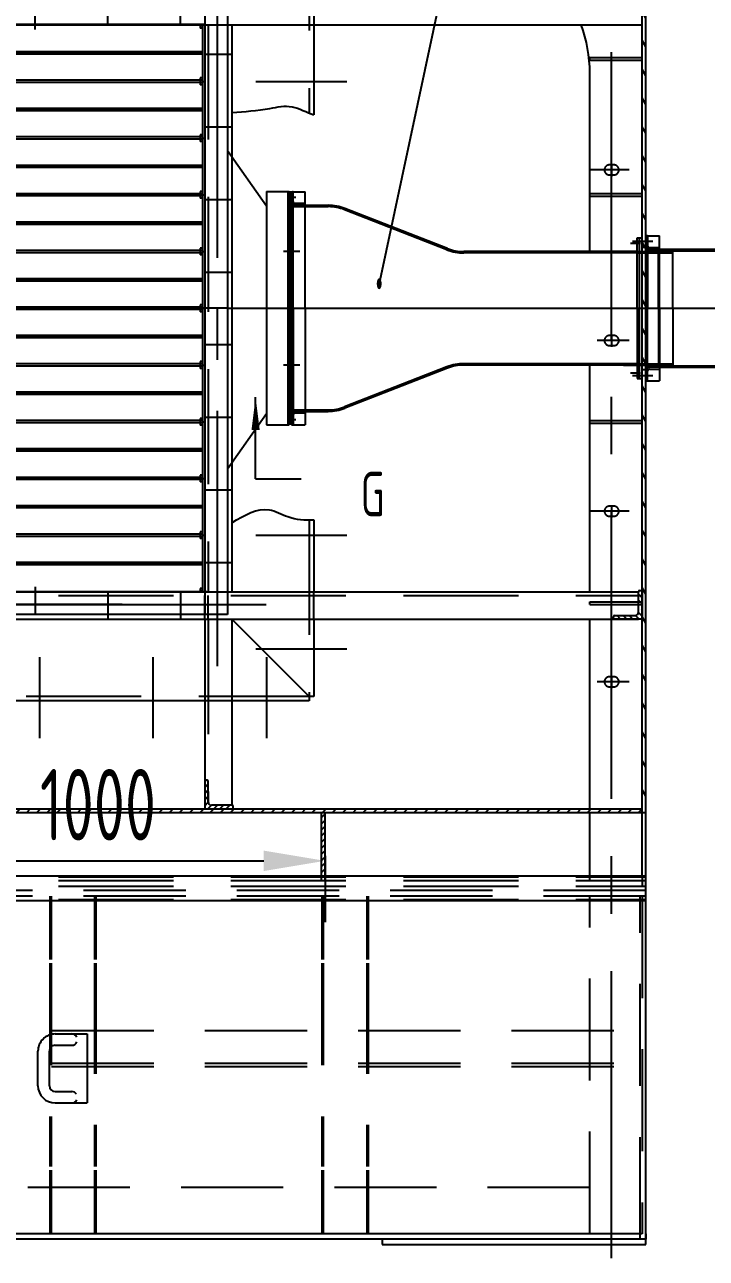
# Model space of a CAD drawing. Header units: millimetres. Extents: x 0 to 18900, y -513 to 13365.
# Drawn here: x 11053 to 12554, y 2833 to 5551 of the extents above; entities that cross this region are included whole.
import ezdxf
from ezdxf.enums import TextEntityAlignment as Align

# ---------------------------------------------------------------- set-up
doc = ezdxf.new("R2010")
doc.units = ezdxf.units.MM
doc.header["$LTSCALE"] = 450
doc.header["$MEASUREMENT"] = 0
doc.linetypes.add('F', pattern=[0.75, 0.5, -0.25])
doc.linetypes.add('G', pattern=[2, 1.25, -0.25, 0.25, -0.25])
for name, color, linetype in [('01', 7, 'Continuous'), ('02', 1, 'Continuous'), ('04', 2, 'F'), ('05', 4, 'G'), ('08', 1, 'Continuous'), ('11', 3, 'Continuous')]:
    doc.layers.add(name, color=color, linetype=linetype)
doc.styles.get("Standard").update_dxf_attribs({"font": 'isocp', "width": 0.707, "bigfont": 'intecad.shx'})
doc.dimstyles.new('INTE', dxfattribs={"dimscale": 45, "dimtxt": 3.5, "dimasz": 3, "dimexe": 3, "dimexo": 0, "dimgap": 1, "dimtad": 1, "dimdsep": 46, "dimtxsty": 'Standard', "dimcen": 0, "dimclrd": 1, "dimclre": 1, "dimclrt": 3, "dimaunit": 1, "dimadec": 1, "dimazin": 0, "dimtfac": 1, "dimtmove": 0, "dimatfit": 0, "dimfxl": 0, "dimarcsym": 0})
pattern_1 = [(45, (33914.18, 7453.533), (11.22532, -11.22532), [])]
pattern_2 = [(45, (1002, 723.301), (-6.735192, 6.735192), [])]

# ---------------------------------------------------------------- blocks, each defined once
blk = doc.blocks.new('ewrwer')
at = {"layer": '05'}
for p, q in [((3723.5, 2228.4), (3723.5, 3701.9)), ((3805.5, 3641.9), (3805.5, 3701.9)), ((3965.5, 3641.9), (3965.5, 3701.9)), ((4125.5, 3630.9), (4125.5, 3690.9)), ((3752, 3576.9), (3692, 3576.9)), ((3752, 3416.9), (3692, 3416.9)), ((3752, 3256.9), (3692, 3256.9)), ((3752, 3096.9), (3692, 3096.9)), ((3752, 3096.9), (3692, 3096.9)), ((3752, 2936.9), (3692, 2936.9)), ((3752, 2776.9), (3692, 2776.9)), ((3752, 2616.9), (3692, 2616.9)), ((3752, 2456.9), (3692, 2456.9)), ((4125.5, 2402.9), (4125.5, 2342.9)), ((3805.5, 2391.9), (3805.5, 2331.9)), ((3965.5, 2391.9), (3965.5, 2331.9)), ((4179.1, 2364.4), (3585, 2364.4)), ((3933.7, 2364.4), (4179.1, 2364.4))]:
    blk.add_line(p, q, dxfattribs=at)
blk = doc.blocks.new('*U78', base_point=(-2082.8, -1033.8))
at = {"layer": '01'}
for p, q in [((-2152.8, -881.8), (-2082.8, -881.8)), ((-2165.8, -995.8), (-2165.8, -919.8)), ((-2152.8, -906.8), (-2116.4, -906.8)), ((-2152.8, -1008.8), (-2116.4, -1008.8)), ((-2152.8, -1033.8), (-2082.8, -1033.8))]:
    blk.add_line(p, q, dxfattribs=at)
at = {"layer": '01', "color": 7, "linetype": 'Continuous'}
for p, q in [((-2082.8, -881.8), (-2082.8, -1033.8)), ((-2190.8, -995.8), (-2190.8, -919.8))]:
    blk.add_line(p, q, dxfattribs=at)
at = {"layer": '01'}
for centre, radius, start, end in [((-2152.8, -919.8), 38, 90, 180), ((-2116.4, -894.3), 12.5, 24.9502, 90), ((-2152.8, -919.8), 13, 90, 180), ((-2116.4, -894.3), 12.5, 270, 336.6079), ((-2152.8, -995.8), 38, 180, 270), ((-2152.8, -995.8), 13, 180, 270), ((-2116.4, -1021.3), 12.5, 33.3357, 90), ((-2116.4, -1021.3), 12.5, 270, 334.8043)]:
    blk.add_arc(centre, radius, start, end, dxfattribs=at)
blk = doc.blocks.new('w')
blk.add_line((41563.7, -5397.2), (41563.7, -4617.2))
at = {"layer": '01'}
for p, q in [((41563.7, -5373.2), (41563.7, -5385.2)), ((41571.7, -5373.2), (41686.4, -5373.2)), ((41686.4, -5373.2), (46273.7, -5373.2)), ((41563.7, -5385.2), (41686.4, -5385.2)), ((41574.7, -5397.2), (41563.7, -5397.2)), ((42143.7, -5397.2), (41574.7, -5397.2)), ((41686.4, -5385.2), (46273.7, -5385.2))]:
    blk.add_line(p, q, dxfattribs=at)
at = {"layer": '01', "color": 7, "linetype": 'Continuous'}
blk.add_line((42143.7, -5385.2), (42143.7, -5397.2), dxfattribs=at)
at = {"layer": '04', "color": 2, "linetype": 'F'}
for p, q in [((41563.7, -4617.2), (46273.7, -4617.2)), ((41563.7, -4617.2), (46273.7, -4617.2)), ((41563.7, -4629.2), (46273.7, -4629.2)), ((41575.7, -5385.2), (41575.7, -4629.2)), ((41686.7, -5373.2), (41686.7, -4629.2)), ((42174.8, -4629.2), (42174.8, -4769.2)), ((42177.8, -4629.2), (42177.8, -4769.2)), ((42273.7, -4629.2), (42273.7, -4769.2)), ((42276.7, -4629.2), (42276.7, -4769.2)), ((42774, -4629.2), (42774, -4769.2)), ((42777, -4629.2), (42777, -4769.2)), ((42872.9, -4629.2), (42872.9, -4769.2)), ((42875.9, -4629.2), (42875.9, -4769.2)), ((42174.8, -4777.2), (42174.8, -4796.2)), ((42177.8, -4777.2), (42177.8, -4796.2)), ((42273.7, -4777.2), (42273.7, -5225.2)), ((42276.7, -4777.2), (42276.7, -5225.2)), ((42774, -4777.2), (42774, -4796.2)), ((42777, -4777.2), (42777, -4796.2)), ((42872.9, -4777.2), (42872.9, -5225.2)), ((42875.9, -4777.2), (42875.9, -5225.2)), ((42174.8, -4796.2), (42174.8, -5225.2)), ((42177.8, -4796.2), (42177.8, -5225.2)), ((42774, -4796.2), (42774, -5225.2)), ((42777, -4796.2), (42777, -5225.2)), ((50971.7, -4925.2), (41575.7, -4925.2)), ((50971.7, -4997.2), (41575.7, -4997.2)), ((50971.7, -5005.2), (41575.7, -5005.2)), ((42174.8, -5233.2), (42174.8, -5373.2)), ((42177.8, -5233.2), (42177.8, -5373.2)), ((42273.7, -5233.2), (42273.7, -5373.2)), ((42276.7, -5233.2), (42276.7, -5373.2)), ((42774, -5233.2), (42774, -5373.2)), ((42777, -5233.2), (42777, -5373.2)), ((42872.9, -5233.2), (42872.9, -5373.2)), ((42875.9, -5233.2), (42875.9, -5373.2)), ((41686.7, -5271.2), (46273.7, -5271.2))]:
    blk.add_line(p, q, dxfattribs=at)
at = {"layer": '04'}
blk.add_line((41571.7, -4629.2), (41571.7, -5373.2), dxfattribs=at)
at = {"layer": '02', "xscale": -1}
blk.add_blockref('*U78', (42793.7, -5085.2), dxfattribs=at)
blk = doc.blocks.new('*D133')
at = {"layer": '08', "color": 1, "lineweight": -2, "ltscale": 1.125}
for p, q in [((10714.7, 3719.5), (10714.7, 3573.4)), ((10849.7, 3708.4), (11579.7, 3708.4)), ((11714.7, 3719.5), (11714.7, 3573.4))]:
    blk.add_line(p, q, dxfattribs=at)
at = {"layer": '08', "color": 1, "ltscale": 1.125}
for points in [[(10849.7, 3730.9), (10849.7, 3685.9), (10714.7, 3708.4)], [(11579.7, 3730.9), (11579.7, 3685.9), (11714.7, 3708.4)]]:
    blk.add_solid(points, dxfattribs=at)
at = {"layer": 'DEFPOINTS', "color": 0, "ltscale": 1.125}
for p in [(10714.7, 3719.5), (11714.7, 3719.5), (11714.7, 3708.4)]:
    blk.add_point(p, dxfattribs=at)
at = {"layer": '08', "color": 3, "ltscale": 1.125, "insert": (11214.7, 3832.1), "char_height": 157.5, "attachment_point": 5}
blk.add_mtext('1000', dxfattribs=at)
blk = doc.blocks.new('qweqwe')
at = {"layer": '01'}
for p, q in [((29126.4, 2038.3), (29126.4, 688.3)), ((29126.4, 2038.3), (29126.4, 688.3)), ((29176.4, 2038.3), (29176.4, 688.3)), ((29176.4, 1988.3), (30404.4, 1988.3)), ((29181.4, 1988.3), (29181.4, 738.3)), ((29181.4, 1985.8), (29186.4, 1985.8)), ((29186.4, 1988.3), (29186.4, 1980.8)), ((29186.4, 1988.3), (29186.4, 1980.8)), ((29181.4, 1980.8), (29186.4, 1980.8)), ((29181.4, 1928.3), (29787.9, 1928.3)), ((29181.4, 1923.3), (29787.9, 1923.3)), ((29181.4, 1863.3), (29176.4, 1863.3)), ((29181.4, 1870.8), (29186.4, 1870.8)), ((29181.4, 1870.8), (29186.4, 1870.8)), ((29181.4, 1865.8), (29787.9, 1865.8)), ((29181.4, 1860.8), (29787.9, 1860.8)), ((29181.4, 1855.8), (29186.4, 1855.8)), ((29181.4, 1855.8), (29186.4, 1855.8)), ((29186.4, 1870.8), (29186.4, 1855.8)), ((29186.4, 1870.8), (29186.4, 1855.8)), ((29181.4, 1803.3), (29787.9, 1803.3)), ((29181.4, 1798.3), (29787.9, 1798.3)), ((29181.4, 1745.8), (29186.4, 1745.8)), ((29181.4, 1740.8), (29787.9, 1740.8)), ((29186.4, 1745.8), (29186.4, 1730.8)), ((29181.4, 1738.3), (29176.4, 1738.3)), ((29181.4, 1735.8), (29787.9, 1735.8)), ((29181.4, 1730.8), (29186.4, 1730.8)), ((29040.4, 1588.5), (29126.4, 1710.5)), ((29181.4, 1678.3), (29787.9, 1678.3)), ((29181.4, 1673.3), (29787.9, 1673.3)), ((28990.4, 1620.3), (28990.4, 1106.3)), ((29040.4, 1620.3), (28990.4, 1620.3)), ((28993.4, 1620.3), (28993.4, 1106.3)), ((29040.4, 1620.3), (29040.4, 1106.3)), ((29181.4, 1613.3), (29176.4, 1613.3)), ((29181.4, 1620.8), (29186.4, 1620.8)), ((29181.4, 1615.8), (29787.9, 1615.8)), ((29181.4, 1610.8), (29787.9, 1610.8)), ((29181.4, 1605.8), (29186.4, 1605.8)), ((29186.4, 1620.8), (29186.4, 1605.8)), ((29181.4, 1553.3), (29787.9, 1553.3)), ((29181.4, 1548.3), (29787.9, 1548.3)), ((29181.4, 1495.8), (29186.4, 1495.8)), ((29186.4, 1495.8), (29186.4, 1480.8)), ((29181.4, 1488.3), (29176.4, 1488.3)), ((29181.4, 1490.8), (29787.9, 1490.8)), ((29181.4, 1485.8), (29787.9, 1485.8)), ((29181.4, 1480.8), (29186.4, 1480.8)), ((29181.4, 1428.3), (29787.9, 1428.3)), ((29181.4, 1423.3), (29787.9, 1423.3)), ((29181.4, 1363.3), (29176.4, 1363.3)), ((29181.4, 1370.8), (29186.4, 1370.8)), ((29181.4, 1365.8), (29787.9, 1365.8)), ((29181.4, 1360.8), (29787.9, 1360.8)), ((29186.4, 1370.8), (29186.4, 1355.8)), ((29181.4, 1355.8), (29186.4, 1355.8)), ((29181.4, 1303.3), (29787.9, 1303.3)), ((29181.4, 1298.3), (29787.9, 1298.3)), ((28993.4, 1238.3), (28990.4, 1238.3)), ((28993.4, 1238.3), (28990.4, 1238.3)), ((29181.4, 1238.3), (29176.4, 1238.3)), ((29181.4, 1245.8), (29186.4, 1245.8)), ((29181.4, 1240.8), (29787.9, 1240.8)), ((29181.4, 1235.8), (29787.9, 1235.8)), ((29181.4, 1230.8), (29186.4, 1230.8)), ((29186.4, 1245.8), (29186.4, 1230.8)), ((29181.4, 1178.3), (29787.9, 1178.3)), ((29181.4, 1173.3), (29787.9, 1173.3)), ((29040.4, 1130.8), (29126.4, 1008.8)), ((29181.4, 1120.8), (29186.4, 1120.8)), ((29181.4, 1115.8), (29787.9, 1115.8)), ((29186.4, 1120.8), (29186.4, 1105.8)), ((29040.4, 1106.3), (28990.4, 1106.3)), ((29181.4, 1113.3), (29176.4, 1113.3)), ((29181.4, 1110.8), (29787.9, 1110.8)), ((29181.4, 1105.8), (29186.4, 1105.8)), ((29181.4, 1053.3), (29787.9, 1053.3)), ((29181.4, 1048.3), (29787.9, 1048.3)), ((29181.4, 988.3), (29176.4, 988.3)), ((29181.4, 995.8), (29186.4, 995.8)), ((29181.4, 990.8), (29787.9, 990.8)), ((29181.4, 985.8), (29787.9, 985.8)), ((29181.4, 980.8), (29186.4, 980.8)), ((29186.4, 995.8), (29186.4, 980.8)), ((29181.4, 928.3), (29787.9, 928.3)), ((29181.4, 923.3), (29787.9, 923.3)), ((29181.4, 870.8), (29186.4, 870.8)), ((29186.4, 870.8), (29186.4, 855.8)), ((29181.4, 863.3), (29176.4, 863.3)), ((29181.4, 865.8), (29787.9, 865.8)), ((29181.4, 860.8), (29787.9, 860.8)), ((29181.4, 855.8), (29186.4, 855.8)), ((29181.4, 803.3), (29787.9, 803.3)), ((29181.4, 798.3), (29787.9, 798.3)), ((29171.4, 738.3), (30404.4, 738.3)), ((29176.4, 738.3), (30404.4, 738.3)), ((29181.4, 745.8), (29186.4, 745.8)), ((29181.4, 740.8), (29186.4, 740.8)), ((29186.4, 745.8), (29186.4, 738.3)), ((29126.4, 688.3), (30454.4, 688.3)), ((29126.4, 688.3), (30454.4, 688.3))]:
    blk.add_line(p, q, dxfattribs=at)
at = {"layer": '05'}
for p, q in [((29181.4, 1925.8), (30404.4, 1925.8)), ((29181.4, 1800.8), (30399.4, 1800.8)), ((29181.4, 1675.8), (30399.4, 1675.8)), ((29181.4, 1550.8), (30399.4, 1550.8)), ((29181.4, 1425.8), (30399.4, 1425.8)), ((29126.4, 1363.3), (28965.2, 1363.3)), ((29128.2, 1363.3), (30478.6, 1363.3)), ((29181.4, 1300.8), (30399.4, 1300.8)), ((29181.4, 1175.8), (30399.4, 1175.8)), ((29181.4, 1050.8), (30399.4, 1050.8)), ((29181.4, 925.8), (30399.4, 925.8)), ((29181.4, 800.8), (30399.4, 800.8))]:
    blk.add_line(p, q, dxfattribs=at)
blk = doc.blocks.new('jj')
for p, q in [((11848.7, 3435.7), (11848.7, 3275.7)), ((12168.7, 3402.7), (12168.7, 3148.7)), ((11848.7, 3115.7), (11848.7, 3275.7))]:
    blk.add_line(p, q)
at = {"layer": '01'}
for p, q in [((11848.7, 3405.7), (11848.7, 3435.7)), ((11848.7, 3435.7), (11878.7, 3435.7)), ((11852.7, 3434.2), (11852.7, 3275.7)), ((11878.7, 3275.7), (11878.7, 3435.7)), ((11878.7, 3405.7), (11878.7, 3408.4)), ((11878.7, 3405.7), (12165.7, 3405.7)), ((11878.7, 3402.7), (12168.7, 3402.7)), ((12165.7, 3402.7), (12165.7, 3405.7)), ((11852.7, 3117.2), (11852.7, 3275.7)), ((11878.7, 3275.7), (11878.7, 3115.7)), ((11848.7, 3145.7), (11848.7, 3115.7)), ((11878.7, 3148.7), (12168.7, 3148.7)), ((11878.7, 3145.7), (12165.7, 3145.7)), ((11878.7, 3145.7), (11878.7, 3143)), ((12165.7, 3145.7), (12165.7, 3148.7)), ((11848.7, 3115.7), (11878.7, 3115.7))]:
    blk.add_line(p, q, dxfattribs=at)
for centre, start, end in [((11851.2, 3434.2), 0, 90), ((11851.2, 3117.2), 270, 0)]:
    blk.add_arc(centre, 1.52, start, end, dxfattribs=at)
at = {"layer": '04', "color": 2, "linetype": 'F'}
for p, q in [((11878.7, 3405.7), (11848.7, 3405.7)), ((11851.7, 3275.7), (11851.7, 3405.7)), ((11851.7, 3402.7), (11878.7, 3402.7)), ((11857.2, 3409.7), (11877.4, 3409.7)), ((12165.7, 3402.7), (12165.7, 3148.7)), ((11851.7, 3275.7), (11851.7, 3145.7)), ((11878.7, 3145.7), (11848.7, 3145.7)), ((11851.7, 3148.7), (11878.7, 3148.7)), ((11857.2, 3141.7), (11877.4, 3141.7))]:
    blk.add_line(p, q, dxfattribs=at)
at = {"layer": '04'}
for q in [(11908.7, 3402.7), (11908.7, 3148.7)]:
    blk.add_line((11908.7, 3275.7), q, dxfattribs=at)
at = {"layer": '04', "color": 2, "linetype": 'F'}
for centre, radius, start, end in [((11857.2, 3414.2), 4.5, 180.1218, 270), ((11877.4, 3408.4), 1.32, 0, 89.7379), ((11857.2, 3137.2), 4.5, 90, 179.8782), ((11877.4, 3143), 1.32, 270.2621, 0)]:
    blk.add_arc(centre, radius, start, end, dxfattribs=at)
at = {"layer": '05', "color": 4, "linetype": 'G'}
for p, q in [((11819.9, 3423.7), (11864.2, 3423.7)), ((11819.9, 3127.7), (11864.2, 3127.7))]:
    blk.add_line(p, q, dxfattribs=at)
at = {"layer": '05'}
blk.add_line((11782.4, 3275.7), (12214, 3275.7), dxfattribs=at)

msp = doc.modelspace()

# ---------------------------------------------------------------- hatches: boundary and pattern name
at = {"layer": '02', "ltscale": 1.125}
h = msp.add_hatch(dxfattribs=at)
h.set_pattern_fill('LINE', color=256, scale=10, angle=60, style=0)
h.set_pattern_definition([(120, (33914.18, 7453.533), (27.496307, 15.875), [])])
h.paths.add_polyline_path([(12412.663, 5759.601, 0.34809163), (12406.49, 5767.4), (10003.955, 6411.394), (10006.025, 6419.121), (12408.818, 5775.059, -0.33921773), (12420.663, 5759.607), (12420.663, 5060.879), (12412.663, 5060.879)])
h.paths.add_polyline_path([(9873.559, 6446.346), (9875.628, 6454.074), (10006.025, 6419.121), (10003.955, 6411.394)])
h.paths.add_polyline_path([(9743.162, 6481.299), (9745.231, 6489.026), (9875.628, 6454.074), (9873.559, 6446.346)])
h.paths.add_polyline_path([(9234.676, 6617.597), (9234.676, 6625.879), (9745.231, 6489.026), (9743.162, 6481.299)])
h = msp.add_hatch(dxfattribs=at)
h.set_pattern_fill('LINE', color=256, scale=10, angle=60, style=0)
h.set_pattern_definition([(120, (33914.18, 7453.853), (27.496307, 15.875), [])])
h.paths.add_polyline_path([(12412.663, 4791.199), (12420.663, 4791.199), (12420.663, 3815.199), (12412.663, 3815.199), (12412.663, 3823.199)])
h.paths.add_polyline_path([(12412.663, 4926.199), (12420.663, 4926.199), (12420.663, 4791.199), (12412.663, 4791.199)])
h.paths.add_polyline_path([(12412.663, 5061.199), (12420.663, 5061.199), (12420.663, 4926.199), (12412.663, 4926.199)])
h = msp.add_hatch(dxfattribs=at)
h.set_pattern_fill('LINE', color=256, scale=3, angle=45, style=0)
h.set_pattern_definition([(315, (1002, 7818.458), (-6.735192, -6.735192), [])])
h.paths.add_polyline_path([(12412.663, 4240.879), (12349.663, 4240.879), (12349.663, 4246.239, -0.41421356), (12352.303, 4248.879), (12397.678, 4248.879), (12412.663, 4248.879)])
h.paths.add_polyline_path([(12412.663, 4248.879), (12397.663, 4248.879, 0.41421356), (12404.663, 4255.879), (12404.663, 4262.879), (12412.663, 4262.879)])
h.paths.add_polyline_path([(12412.663, 4268.879), (12404.663, 4268.879), (12404.663, 4300.879), (12412.663, 4300.879)])
at = {"layer": '02', "linetype": 'Continuous', "ltscale": 1.125}
h = msp.add_hatch(dxfattribs=at)
h.set_pattern_fill('LINE', color=1, scale=3, angle=45, style=0)
h.set_pattern_definition(pattern_2)
h.paths.add_polyline_path([(11455.023, 3885.879, -0.41421356), (11457.663, 3883.239), (11457.663, 3837.879, 0.41421356), (11464.663, 3830.879), (11510.023, 3830.879, -0.41421356), (11512.663, 3828.239), (11512.663, 3822.879), (11449.663, 3822.879), (11449.663, 3885.879)])
at = {"layer": '02', "ltscale": 1.125}
h = msp.add_hatch(dxfattribs=at)
h.set_pattern_fill('LINE', color=256, scale=5, angle=135, style=0)
h.set_pattern_definition(pattern_1)
h.paths.add_polyline_path([(7710.663, 3822.879), (12345.663, 3822.879), (12345.663, 3814.879), (7710.663, 3814.879)])
h = msp.add_hatch(dxfattribs=at)
h.set_pattern_fill('LINE', color=256, scale=3, angle=45, style=0)
h.set_pattern_definition(pattern_2)
h.paths.add_polyline_path([(11714.663, 3814.879), (11706.663, 3814.879), (11706.663, 3675.161), (11714.663, 3675.161)])
h = msp.add_hatch(dxfattribs=at)
h.set_pattern_fill('LINE', color=256, scale=5, angle=135, style=0)
h.set_pattern_definition(pattern_1)
h.paths.add_polyline_path([(12345.663, 3822.879), (12412.663, 3822.879), (12412.663, 3814.879), (12345.663, 3814.879)])

# ---------------------------------------------------------------- linework, layer by layer
at = {"ltscale": 1.125}
for p, q in [((12297.663, 5050.879), (12297.663, 5448.083)), ((12401.664, 4925.879), (12401.664, 5080.879)), ((12401.664, 4925.879), (12401.664, 4770.879)), ((12297.663, 4300.879), (12297.663, 4800.879)), ((12297.663, 3822.879), (12297.663, 4240.879)), ((12412.663, 3675.161), (12412.663, 3822.879)), ((12420.663, 3642.879), (12420.663, 3652.879))]:
    msp.add_line(p, q, dxfattribs=at)
at = {"layer": '01', "color": 7, "linetype": 'Continuous', "ltscale": 1.125}
for p, q in [((12412.663, 3822.879), (12412.663, 5759.607)), ((12420.663, 3652.879), (12420.663, 5759.607)), ((11640.663, 4698.879), (11640.663, 5182.879)), ((11983.018, 5054.945), (11757.125, 5143.225)), ((11984.11, 5057.739), (11758.217, 5146.019)), ((12371.664, 5050.879), (12020.51, 5050.879)), ((12371.664, 5047.879), (12020.51, 5047.879)), ((12371.664, 5050.879), (12401.664, 5050.879)), ((12401.664, 5050.879), (12371.664, 5050.879)), ((12401.664, 5047.879), (12371.664, 5047.879)), ((11983.018, 4796.813), (11757.125, 4708.533)), ((11984.11, 4794.019), (11758.217, 4705.739)), ((12371.664, 4803.879), (12020.51, 4803.879)), ((12401.664, 4803.879), (12371.664, 4803.879)), ((12371.664, 4800.879), (12401.664, 4800.879)), ((12401.664, 4800.879), (12371.664, 4800.879)), ((12404.663, 4255.879), (12404.663, 4301.251)), ((12407.303, 4303.879), (12412.663, 4303.879)), ((12412.663, 4303.879), (12412.663, 4240.879)), ((12349.663, 4240.879), (12349.663, 4246.239)), ((12412.663, 4240.879), (12349.663, 4240.879)), ((12352.303, 4248.879), (12397.678, 4248.879)), ((11449.663, 3885.879), (11449.663, 3822.879)), ((11455.023, 3885.879), (11449.663, 3885.879)), ((11457.663, 3837.879), (11457.663, 3883.251)), ((11449.663, 3822.879), (11512.663, 3822.879)), ((11510.023, 3830.879), (11464.649, 3830.879)), ((11512.663, 3822.879), (11512.663, 3828.239)), ((11706.663, 3675.161), (11706.663, 3814.879)), ((11714.663, 3675.161), (11714.663, 3814.879)), ((7710.663, 3675.161), (12420.663, 3675.161))]:
    msp.add_line(p, q, dxfattribs=at)
at = {"layer": '01', "ltscale": 1.125}
for p, q in [((7710.663, 5550.879), (12412.663, 5550.879)), ((11449.663, 5550.879), (11449.663, 4300.879)), ((11449.663, 5550.879), (11449.663, 4300.879)), ((11509.663, 5550.879), (11509.663, 4300.879)), ((11689.663, 5550.879), (11689.663, 5352.138)), ((11635.663, 5182.879), (11640.663, 5182.879)), ((11640.663, 5182.879), (11640.663, 5152.879)), ((11640.663, 5182.879), (11670.663, 5182.879)), ((11640.663, 5182.879), (11643.343, 5182.879)), ((11644.663, 4925.879), (11644.663, 5181.565)), ((11670.663, 4925.879), (11670.663, 5182.879)), ((11670.663, 5152.879), (11721.817, 5152.879)), ((11670.663, 5149.879), (11721.817, 5149.879)), ((12401.664, 5080.879), (12412.663, 5080.879)), ((12407.164, 4770.879), (12407.164, 5080.879)), ((11644.663, 4925.879), (11644.663, 4670.193)), ((11670.663, 4925.879), (11670.663, 4668.879)), ((12371.664, 4800.879), (12020.51, 4800.879)), ((12401.664, 4770.879), (12412.663, 4770.879)), ((11640.663, 4668.879), (11640.663, 4698.879)), ((11670.663, 4701.879), (11721.817, 4701.879)), ((11670.663, 4698.879), (11721.817, 4698.879)), ((11640.663, 4668.879), (11670.663, 4668.879)), ((11640.663, 4668.879), (11643.343, 4668.879)), ((11561.726, 4550.095), (11661.726, 4550.095)), ((11689.663, 4459.882), (11689.663, 4300.879)), ((7710.663, 4300.879), (12404.663, 4300.879)), ((7710.663, 4240.879), (12404.663, 4240.879)), ((11449.663, 4240.879), (11449.663, 3822.879)), ((11449.663, 4240.879), (11449.663, 3822.879)), ((11509.663, 4240.879), (11509.663, 3830.879)), ((11679.663, 4070.879), (11509.663, 4240.879)), ((11689.663, 4240.879), (11689.663, 4070.879)), ((11449.663, 4060.879), (10221.663, 4060.879)), ((11679.663, 4060.879), (11509.663, 4060.879)), ((7710.663, 3822.879), (12412.663, 3822.879)), ((7710.663, 3814.879), (12412.663, 3814.879)), ((7710.663, 3621.161), (12420.663, 3621.161)), ((12297.892, 2874.879), (3000.663, 2874.879))]:
    msp.add_line(p, q, dxfattribs=at)
at = {"layer": '01', "color": 7, "linetype": 'Continuous', "ltscale": 1.125}
for centre, radius, start, end in [((11992.689, 5444.162), 305, 0.004548, 20.480763), ((11721.817, 5052.879), 100, 68.654236, 90), ((11721.817, 5052.879), 97, 68.654236, 90), ((12020.51, 5150.879), 100, 248.654236, 270.000006), ((12020.51, 5150.879), 103, 248.654236, 270.000006), ((12020.51, 4700.879), 103, 89.999994, 111.345764), ((12020.51, 4700.879), 100, 89.999994, 111.345764), ((11721.817, 4798.879), 97, 270, 291.345764), ((11721.817, 4798.879), 100, 270, 291.345764), ((12407.303, 4301.239), 2.64, 90, 179.737871), ((12407.303, 4301.239), 2.64, 90, 179.737871), ((12352.303, 4246.239), 2.64, 90, 180), ((12397.663, 4255.879), 7, 270.121777, 0), ((11455.023, 3883.239), 2.64, 0.262129, 90), ((11455.023, 3883.239), 2.64, 0.262129, 90), ((11464.663, 3837.879), 7, 180, 269.878223), ((11510.023, 3828.239), 2.64, 0, 90)]:
    msp.add_arc(centre, radius, start, end, dxfattribs=at)
at = {"layer": '01', "ltscale": 1.125}
for centre, start, end in [((11643.343, 5181.559), 0.262128, 90), ((11643.343, 4670.199), 270, 359.737872)]:
    msp.add_arc(centre, 1.32, start, end, dxfattribs=at)
at = {"layer": '02', "ltscale": 1.125}
for p, q in [((11833.856, 4977.84), (12217.06, 6778.835)), ((11561.726, 4550.095), (11561.726, 4730.095)), ((12412.663, 3814.879), (12420.663, 3814.879))]:
    msp.add_line(p, q, dxfattribs=at)
msp.add_lwpolyline([(11561.726, 4730.095, 0, 18, 0), (11561.726, 4658.095, 0, 0, 0)], format="xyseb", dxfattribs=at)
at = {"layer": '02', "color": 1, "linetype": 'Continuous', "ltscale": 1.125}
for points, knots in [([(11509.663, 5357.045), (11537.449, 5359.363), (11581.313, 5363.022), (11642.679, 5376.674), (11674.023, 5357.405), (11689.663, 5352.138)], [0, 0, 0, 0, 84.22141602, 132.95433268, 182.59206855, 182.59206855, 182.59206855, 182.59206855]), ([(11509.663, 4453.544), (11537.269, 4470.197), (11578.547, 4495.097), (11636.727, 4461.551), (11670.139, 4458.922), (11689.663, 4459.882)], [0, 0, 0, 0, 87.11782749, 130.2678044, 188.44351146, 188.44351146, 188.44351146, 188.44351146])]:
    msp.add_open_spline(points, degree=3, knots=knots, dxfattribs=at)
at = {"layer": '04', "color": 2, "linetype": 'F', "ltscale": 1.125}
for p, q in [((11679.663, 5790.879), (11679.663, 5355.993)), ((12297.663, 5478.879), (12412.663, 5478.879)), ((12297.663, 5472.879), (12297.663, 5478.879)), ((12297.663, 5472.879), (12412.663, 5472.879)), ((12297.663, 5472.879), (12412.663, 5472.879)), ((12350.663, 5241.879), (12340.663, 5241.879)), ((12340.663, 5219.879), (12350.663, 5219.879)), ((12345.663, 5240.677), (12345.663, 5216.672)), ((12297.663, 5178.879), (12412.663, 5178.879)), ((12297.663, 5172.879), (12297.663, 5178.879)), ((12297.663, 5172.879), (12412.663, 5172.879)), ((11640.663, 5152.879), (11670.663, 5152.879)), ((11640.663, 5152.879), (11670.663, 5152.879)), ((11640.663, 5152.879), (11670.663, 5152.879)), ((11643.663, 5152.879), (11643.663, 4925.879)), ((11643.663, 5149.879), (11670.663, 5149.879)), ((11643.663, 5149.879), (11670.663, 5149.879)), ((11643.663, 5149.879), (11670.663, 5149.879)), ((11669.142, 5156.879), (11649.154, 5156.879)), ((12412.663, 5060.879), (12420.663, 5060.879)), ((12448.664, 4925.879), (12448.664, 5050.879)), ((11643.663, 4698.879), (11643.663, 4925.879)), ((12448.664, 4925.879), (12448.664, 4800.879)), ((12350.663, 4865.879), (12340.663, 4865.879)), ((12340.663, 4843.879), (12350.663, 4843.879)), ((12345.663, 4864.677), (12345.663, 4840.672)), ((12412.663, 4790.879), (12420.663, 4790.879)), ((11640.663, 4698.879), (11670.663, 4698.879)), ((11640.663, 4698.879), (11670.663, 4698.879)), ((11640.663, 4698.879), (11670.663, 4698.879)), ((11643.663, 4701.879), (11670.663, 4701.879)), ((11643.663, 4701.879), (11670.663, 4701.879)), ((11643.663, 4701.879), (11670.663, 4701.879)), ((11669.142, 4694.879), (11649.154, 4694.879)), ((12297.663, 4678.879), (12412.663, 4678.879)), ((12297.663, 4672.879), (12297.663, 4678.879)), ((12297.663, 4672.879), (12412.663, 4672.879)), ((12350.663, 4489.879), (12340.663, 4489.879)), ((12345.663, 4488.677), (12345.663, 4464.672)), ((11679.663, 4459.619), (11679.663, 4060.879)), ((12340.663, 4467.879), (12350.663, 4467.879)), ((12297.663, 4278.879), (12412.663, 4278.879)), ((12297.663, 4272.879), (12297.663, 4278.879)), ((12297.663, 4272.879), (12412.663, 4272.879)), ((12350.663, 4113.879), (12340.663, 4113.879)), ((12345.663, 4112.677), (12345.663, 4088.672)), ((12340.663, 4091.879), (12350.663, 4091.879)), ((11689.663, 4070.879), (9981.663, 4070.879)), ((12297.663, 3664.879), (12297.663, 3814.879)), ((7710.663, 3673.161), (12420.663, 3673.161)), ((11706.663, 3664.879), (11706.663, 3675.161)), ((11714.663, 3664.879), (11714.663, 3675.161)), ((7710.663, 3664.879), (12420.663, 3664.879)), ((7710.663, 3652.879), (12420.663, 3652.879)), ((7710.663, 3623.161), (12420.663, 3623.161))]:
    msp.add_line(p, q, dxfattribs=at)
at = {"layer": '04', "ltscale": 1.125}
for p, q in [((11689.663, 5610.879), (11689.663, 5550.879)), ((11457.663, 5550.879), (11457.663, 4300.879)), ((12401.664, 5050.879), (12480.663, 5050.879)), ((12401.664, 5047.879), (12480.663, 5047.879)), ((12401.664, 4803.879), (12480.663, 4803.879)), ((12401.664, 4800.879), (12480.663, 4800.879)), ((11689.663, 4240.879), (11689.663, 4300.879)), ((7710.663, 4292.879), (12412.663, 4292.879)), ((11449.663, 4240.879), (11449.663, 4292.879)), ((11457.663, 4240.879), (11457.663, 4292.879)), ((11457.663, 4240.879), (11457.663, 3837.879)), ((11509.663, 4060.879), (11449.663, 4060.879)), ((12412.663, 3675.161), (12412.663, 3652.879))]:
    msp.add_line(p, q, dxfattribs=at)
at = {"layer": '04', "color": 2, "linetype": 'F', "ltscale": 1.125}
for centre, radius, start, end in [((12340.663, 5230.879), 11, 90, 270), ((12350.663, 5230.879), 11, 270, 90), ((11649.163, 5161.379), 4.5, 180, 269.878223), ((11669.142, 5155.358), 1.521, 0, 90), ((12340.663, 4854.879), 11, 90, 270), ((12350.663, 4854.879), 11, 270, 90), ((11649.163, 4690.379), 4.5, 90.121777, 180), ((11669.142, 4696.4), 1.521, 270, 0), ((12340.663, 4478.879), 11, 90, 270), ((12350.663, 4478.879), 11, 270, 90), ((12340.663, 4102.879), 11, 90, 270), ((12350.663, 4102.879), 11, 270, 90)]:
    msp.add_arc(centre, radius, start, end, dxfattribs=at)
at = {"layer": '05', "color": 4, "linetype": 'G', "ltscale": 1.125}
for p, q in [((12345.663, 2832.548), (12345.663, 5651.151)), ((12384.422, 5230.879), (12298.764, 5230.879)), ((11659.039, 5050.879), (11623.056, 5050.879)), ((11659.039, 5050.879), (11623.056, 5050.879)), ((12384.422, 4854.879), (12313.764, 4854.879)), ((11659.039, 4800.879), (11623.056, 4800.879)), ((12384.422, 4478.879), (12298.764, 4478.879)), ((12384.422, 4102.879), (12313.764, 4102.879))]:
    msp.add_line(p, q, dxfattribs=at)
at = {"layer": '05', "ltscale": 1.125}
for p, q in [((11562.148, 5425.879), (11762.844, 5425.879)), ((11633.611, 5170.879), (11650.46, 5170.879)), ((12409.372, 5068.879), (12386.965, 5068.879)), ((7710.663, 4925.879), (12521.825, 4925.879)), ((11562.148, 4925.879), (11762.844, 4925.879)), ((11611.111, 4925.879), (12429.235, 4925.879)), ((12409.372, 4782.879), (12386.965, 4782.879)), ((11633.611, 4680.879), (11650.46, 4680.879)), ((11562.148, 4425.879), (11762.844, 4425.879)), ((11562.148, 4175.879), (11762.844, 4175.879)), ((11085.663, 4157.167), (11085.663, 3978.729)), ((11335.663, 4157.167), (11335.663, 3978.729)), ((11585.663, 4157.167), (11585.663, 3978.729))]:
    msp.add_line(p, q, dxfattribs=at)

# ---------------------------------------------------------------- block references
at = {"layer": '01', "ltscale": 1.125, "xscale": -1}
for name, p in [('qweqwe', (40626.024, 3562.626)), ('ewrwer', (15201.684, 1908.997)), ('w', (53984.325, 8260.079))]:
    msp.add_blockref(name, p, dxfattribs=at)
at = {"layer": '01', "ltscale": 1.125}
msp.add_blockref('jj', (571.987, 1650.191), dxfattribs=at)

# ---------------------------------------------------------------- texts
at = {"layer": '02', "ltscale": 1.125, "width": 0.605172}
msp.add_text('\\M+5A1F1', height=20, dxfattribs=at).set_placement((11827.856, 4967.84), (11839.856, 4967.84), align=Align.FIT)
at = {"layer": '11', "ltscale": 1.125, "width": 0.707}
msp.add_text('G', height=98, dxfattribs=at).set_placement((11793.161, 4438.136), align=Align.BOTTOM_LEFT)

# ---------------------------------------------------------------- dimensions: what is measured, and where the dimension line sits
at = {"layer": '08', "ltscale": 1.125}
dim = msp.add_linear_dim(base=(11714.663, 3708.382), p1=(10714.663, 3719.469), p2=(11714.663, 3719.469), angle=180, dimstyle='INTE', dxfattribs=at)
dim.commit()
dim.dimension.update_dxf_attribs({"geometry": '*D133', "text_midpoint": (11214.663, 3832.132)})

doc.saveas('drawing.dxf')
